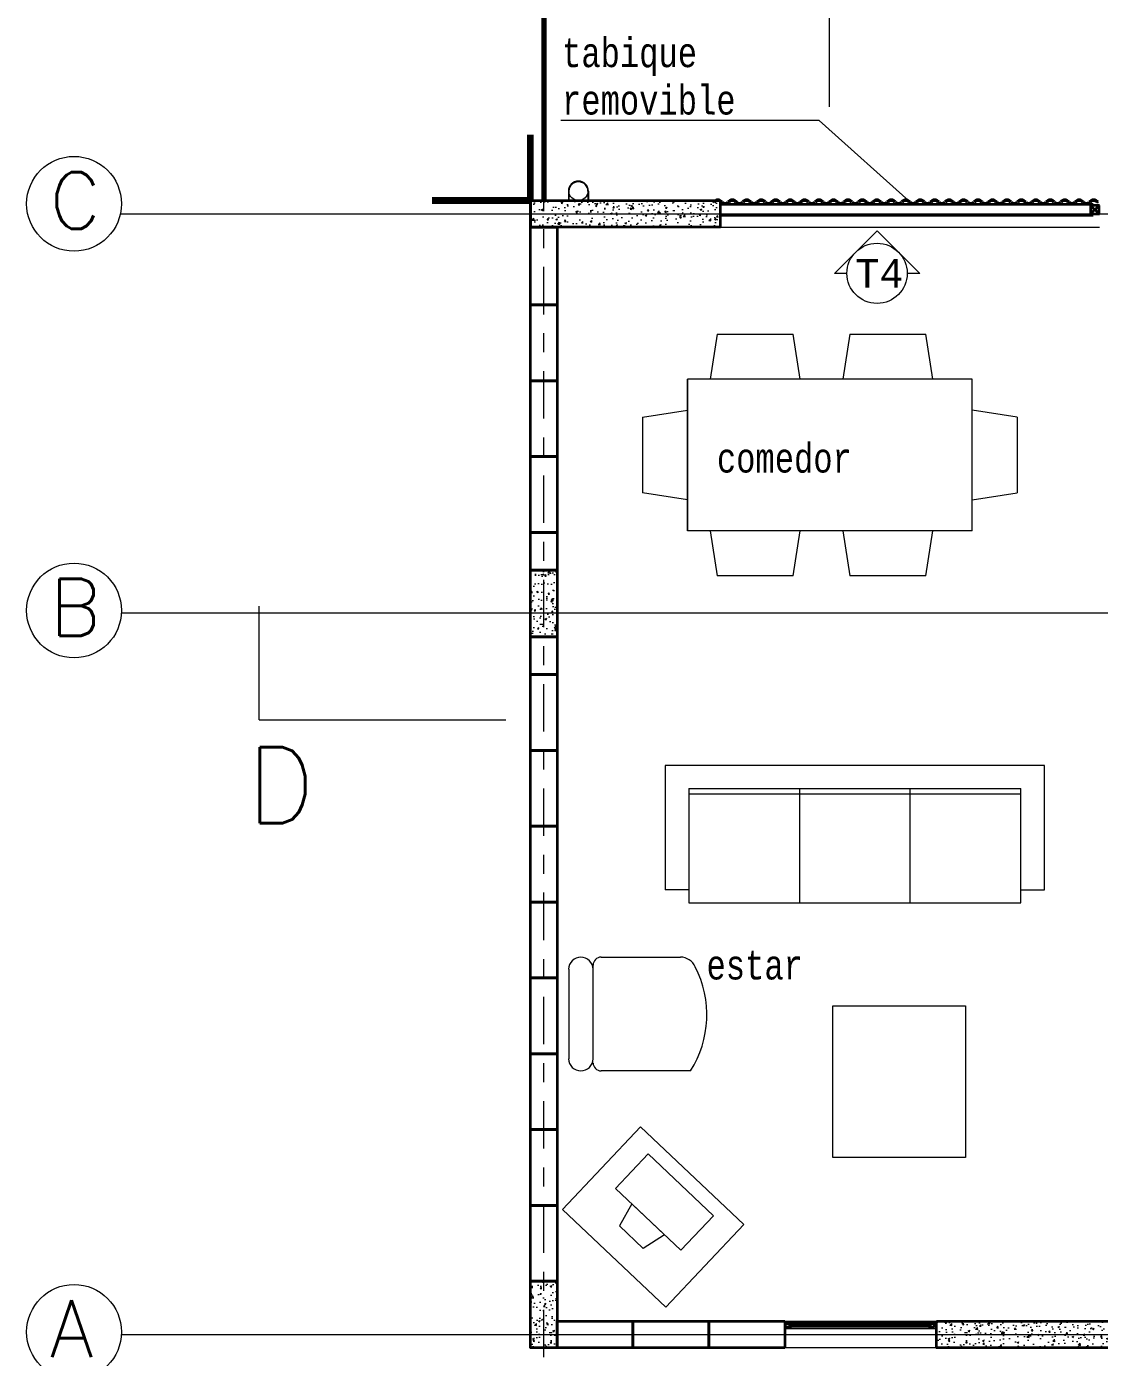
# Model space of a CAD drawing. Header units: metres. Extents: x -87 to 15, y -108 to -10.
# Drawn here: x -36.07 to -30.42, y -87.2 to -80.18 of the extents above; entities that cross this region are included whole.
import ezdxf

# ---------------------------------------------------------------- set-up
doc = ezdxf.new("R2010")
doc.units = ezdxf.units.M
doc.header["$LTSCALE"] = 5
doc.header["$MEASUREMENT"] = 0
doc.linetypes.add('CENTER', pattern=[2, 1.25, -0.25, 0.25, -0.25])
for name, color, linetype, lineweight in [('A-ANNO-SYMB', 3, 'Continuous', 18), ('A-ANNO-TEXT', 3, 'Continuous', 18), ('A-FLOR-FTPT', 6, 'Continuous', 70), ('A-FLOR-PATT', 8, 'Continuous', 18), ('A-FURN', 8, 'Continuous', 18), ('A-GLAZ-FULL', 4, 'Continuous', 25), ('A-WALL-FULL', 7, 'Continuous', 35), ('freecad trace layer', 30, 'Continuous', 100)]:
    doc.layers.add(name, color=color, linetype=linetype, lineweight=lineweight)
doc.styles.add('E-ARIAL', font='arial.ttf')
doc.styles.add('E-ROMANS', font='romans.shx', dxfattribs={"width": 0.8})
pattern_1 = [(50, (0, 0), (0.091092334, -0.00796954), [0.009525, -0.104775]), (355, (0, 0), (-0.01762141, 0.09552832), [0.00762, -0.08382]), (100.451, (0.00759, -0.00066), (0.07347125, 0.08755834), [0.008095, -0.089045]), (46.1842, (0, 0.0254), (0.13553952, -0.02102116), [0.0142875, -0.1571625]), (96.6356, (0.0113, 0.02365), (0.11870212, 0.12371278), [0.0121425, -0.1335675]), (351.184, (0, 0.0254), (0.1187023, 0.12371256), [0.01143, -0.12573]), (21, (0.0127, 0.01905), (0.07580744, -0.05113276), [0.009525, -0.104775]), (326, (0.0127, 0.01905), (0.03090101, 0.09209398), [0.00762, -0.08382]), (71.4514, (0.01902, 0.01479), (0.106708245, 0.04096143), [0.008095, -0.089045]), (37.5, (0, 0), (0.001544302, 0.04227752), [0, -0.082804, 0, -0.08509, 0, -0.0841375]), (7.5, (0, 0), (0.033409831, 0.050090287), [0, -0.048514, 0, -0.080899, 0, -0.0320675]), (327.5, (-0.02832, 0), (0.067795298, -0.002864372), [0, -0.03175, 0, -0.09906, 0, -0.131445]), (317.5, (-0.04102, 0), (0.07406459, 0.012713246), [0, -0.041275, 0, -0.065786, 0, -0.093345])]

msp = doc.modelspace()

# ---------------------------------------------------------------- hatches: boundary and pattern name
at = {"layer": 'A-FLOR-PATT'}
h = msp.add_hatch(dxfattribs=at)
h.set_pattern_fill('AR-CONC', color=256, scale=0.0005, style=0)
h.set_pattern_definition(pattern_1)
h.paths.add_polyline_path([(-33.4146, -81.1009), (-33.4146, -81.2409), (-32.4146, -81.2409), (-32.4146, -81.1052, 0.366815), (-32.446, -81.1109), (-32.4498, -81.1077, -0.089578), (-32.4418, -81.1009)])
h = msp.add_hatch(dxfattribs=at)
h.set_pattern_fill('AR-CONC', color=256, scale=0.0005, style=0)
h.set_pattern_definition(pattern_1)
h.paths.add_polyline_path([(-33.2746, -83.0509), (-33.4146, -83.0509), (-33.4146, -83.4009), (-33.2746, -83.4009)])
h = msp.add_hatch(dxfattribs=at)
h.set_pattern_fill('AR-CONC', color=256, scale=0.0005, style=0)
h.set_pattern_definition(pattern_1)
h.paths.add_polyline_path([(-33.4146, -87.1509), (-33.2746, -87.1509), (-33.2746, -86.8009), (-33.4146, -86.8009)])
for points in [[(-32.0579, -87.0472), (-32.0579, -87.0447), (-32.0721, -87.0447), (-32.0721, -87.0234), (-32.0579, -87.0234), (-32.0579, -87.0209), (-32.0746, -87.0209), (-32.0746, -87.0472)], [(-31.2912, -87.0472), (-31.2912, -87.0447), (-31.2771, -87.0447), (-31.2771, -87.0234), (-31.2912, -87.0234), (-31.2912, -87.0209), (-31.2746, -87.0209), (-31.2746, -87.0472)]]:
    msp.add_hatch(color=256, dxfattribs=at).paths.add_polyline_path(points)
h = msp.add_hatch(dxfattribs=at)
h.set_pattern_fill('AR-CONC', color=256, scale=0.0005, style=0)
h.set_pattern_definition([(50, (2.19, 1e-08), (0.091092334, -0.00796954), [0.009525, -0.104775]), (355, (2.19, 1e-08), (-0.01762141, 0.09552832), [0.00762, -0.08382]), (100.451, (2.19759, -0.00066), (0.07347125, 0.08755834), [0.008095, -0.089045]), (46.1842, (2.19, 0.0254), (0.13553952, -0.02102116), [0.0142875, -0.1571625]), (96.6356, (2.2013, 0.02365), (0.11870212, 0.12371278), [0.0121425, -0.1335675]), (351.184, (2.19, 0.0254), (0.1187023, 0.12371256), [0.01143, -0.12573]), (21, (2.2027, 0.01905), (0.07580744, -0.05113276), [0.009525, -0.104775]), (326, (2.2027, 0.01905), (0.03090101, 0.09209398), [0.00762, -0.08382]), (71.4514, (2.20902, 0.01479), (0.106708245, 0.04096143), [0.008095, -0.089045]), (37.5, (2.19, 1e-08), (0.001544302, 0.04227752), [0, -0.082804, 0, -0.08509, 0, -0.0841375]), (7.5, (2.19, 1e-08), (0.033409831, 0.050090287), [0, -0.048514, 0, -0.080899, 0, -0.0320675]), (327.5, (2.16168, 1e-08), (0.067795298, -0.002864372), [0, -0.03175, 0, -0.09906, 0, -0.131445]), (317.5, (2.14898, 1e-08), (0.07406459, 0.012713246), [0, -0.041275, 0, -0.065786, 0, -0.093345])])
h.paths.add_polyline_path([(-31.2746, -87.0109), (-31.2746, -87.1509), (-30.2746, -87.1509), (-30.2746, -87.0109)])

# ---------------------------------------------------------------- linework, layer by layer
at = {"layer": 'A-ANNO-SYMB', "linetype": 'CENTER', "ltscale": 0.04}
msp.add_line((-33.3446, -92.1509), (-33.3446, -77.1009), dxfattribs=at)
at = {"layer": 'A-ANNO-SYMB'}
for p, q in [((-31.8396, -79.3061), (-31.8396, -80.6061)), ((-31.8927, -80.6785), (-33.2553, -80.6785)), ((-31.4034, -81.1186), (-31.8927, -80.6785)), ((-31.8123, -81.4845), (-31.5877, -81.2598)), ((-31.363, -81.4845), (-31.5877, -81.2598)), ((-31.7465, -81.4845), (-31.8123, -81.4845)), ((-31.363, -81.4845), (-31.4288, -81.4845)), ((-34.8453, -83.8392), (-34.8453, -83.2392)), ((-34.8453, -83.8392), (-33.5453, -83.8392))]:
    msp.add_line(p, q, dxfattribs=at)
at = {"layer": 'A-ANNO-SYMB', "ltscale": 0.04}
for points in [[(-35.5769, -81.1709), (-14.2746, -81.1709)], [(-35.5715, -83.2759), (-14.2746, -83.2759)], [(-35.5715, -87.0809), (-14.2746, -87.0809)]]:
    msp.add_lwpolyline(points, dxfattribs=at)
at = {"layer": 'A-ANNO-SYMB'}
for centre, radius in [((-35.8212, -81.1178), 0.25), ((-31.5877, -81.4845), 0.1589), ((-35.8212, -83.2628), 0.25), ((-35.8212, -87.0678), 0.25)]:
    msp.add_circle(centre, radius, dxfattribs=at)
at = {"layer": 'A-FLOR-FTPT'}
msp.add_line((-33.3446, -78.1509), (-33.3446, -81.1009), dxfattribs=at)
at = {"layer": 'A-FURN'}
for p, q in [((-33.2152, -81.0509), (-33.2152, -81.1009)), ((-33.2122, -81.1009), (-33.2122, -81.0509)), ((-33.2122, -81.0509), (-33.2122, -81.1009)), ((-33.1122, -81.0509), (-33.1122, -81.1009)), ((-33.1122, -81.0509), (-33.1122, -81.1009)), ((-33.1092, -81.0509), (-33.1092, -81.1009)), ((-32.0746, -87.0109), (-31.2746, -87.0109)), ((-31.2746, -87.1509), (-32.0746, -87.1509))]:
    msp.add_line(p, q, dxfattribs=at)
at = {"layer": 'A-FURN', "ltscale": 0.8}
for p, q in [((-32.4146, -81.2409), (-30.4146, -81.2409)), ((-32.4307, -81.8058), (-32.4678, -82.0433)), ((-32.4307, -81.8058), (-32.0307, -81.8058)), ((-31.9936, -82.0433), (-32.0307, -81.8058)), ((-31.7307, -81.8057), (-31.7678, -82.0433)), ((-31.7307, -81.8057), (-31.3307, -81.8057)), ((-31.2936, -82.0433), (-31.3307, -81.8057)), ((-32.587, -82.8433), (-32.587, -82.0433)), ((-32.587, -82.0433), (-32.587, -82.8433)), ((-31.087, -82.0433), (-32.587, -82.0433)), ((-31.087, -82.8433), (-31.087, -82.0433)), ((-32.8246, -82.2426), (-32.587, -82.2054)), ((-32.8246, -82.2426), (-32.8246, -82.6426)), ((-30.8495, -82.2426), (-31.087, -82.2054)), ((-30.8495, -82.2426), (-30.8495, -82.6426)), ((-32.587, -82.6797), (-32.8246, -82.6426)), ((-31.087, -82.6797), (-30.8495, -82.6426)), ((-31.087, -82.8433), (-32.587, -82.8433)), ((-32.4678, -82.8433), (-32.4307, -83.0808)), ((-32.0307, -83.0808), (-31.9936, -82.8433)), ((-31.7678, -82.8432), (-31.7307, -83.0808)), ((-31.3307, -83.0808), (-31.2936, -82.8432)), ((-32.0307, -83.0808), (-32.4307, -83.0808)), ((-31.3307, -83.0808), (-31.7307, -83.0808)), ((-30.7043, -84.0802), (-32.7043, -84.0802)), ((-32.7043, -84.0802), (-32.7043, -84.7369)), ((-30.7043, -84.7369), (-30.7043, -84.0802)), ((-32.5799, -84.2018), (-30.8288, -84.2018)), ((-32.5799, -84.2018), (-32.5799, -84.8051)), ((-31.9962, -84.2018), (-31.9962, -84.8051)), ((-31.4125, -84.8051), (-31.4125, -84.2018)), ((-30.8288, -84.8051), (-30.8288, -84.2018)), ((-32.5799, -84.2306), (-30.8288, -84.2306)), ((-32.5799, -84.8051), (-30.8288, -84.8051)), ((-33.085, -85.6268), (-33.085, -85.1339)), ((-33.0421, -85.0911), (-32.6244, -85.0911)), ((-33.2135, -85.1553), (-33.2135, -85.6268)), ((-32.5707, -85.6911), (-33.0421, -85.6911))]:
    msp.add_line(p, q, dxfattribs=at)
at = {"layer": 'A-FURN', "ltscale": 0.4}
for p, q in [((-32.8797, -86.392), (-32.9458, -86.5084)), ((-32.7075, -86.555), (-32.82, -86.6274))]:
    msp.add_line(p, q, dxfattribs=at)
at = {"layer": 'A-FURN', "ltscale": 0.8, "flags": 128}
for points in [[(-32.5799, -84.7369), (-32.7043, -84.7369)], [(-30.8288, -84.7369), (-30.7043, -84.7369)]]:
    msp.add_lwpolyline(points, dxfattribs=at)
at = {"layer": 'A-FURN', "ltscale": 0.8}
msp.add_lwpolyline([(-31.8214, -85.3485), (-31.1214, -85.3485), (-31.1214, -86.1485), (-31.8214, -86.1485), (-31.8214, -85.3485)], dxfattribs=at)
msp.add_lwpolyline([(-32.8344, -85.9855), (-32.2897, -86.501), (-32.702, -86.9368), (-33.2468, -86.4214)], close=True, dxfattribs=at)
at = {"layer": 'A-FURN', "ltscale": 0.4}
msp.add_lwpolyline([(-32.7939, -86.129), (-32.4496, -86.4548), (-32.6214, -86.6364), (-32.9658, -86.3106)], close=True, dxfattribs=at)
for points in [[(-32.8797, -86.392), (-32.7075, -86.555)], [(-32.82, -86.6274), (-32.9458, -86.5084)]]:
    msp.add_lwpolyline(points, dxfattribs=at)
at = {"layer": 'A-FURN'}
msp.add_circle((-33.1622, -81.0509), 0.05, dxfattribs=at)
for radius in [0.053, 0.05]:
    msp.add_arc((-33.1622, -81.0509), radius, 0, 180, dxfattribs=at)
at = {"layer": 'A-FURN', "ltscale": 0.8}
for centre, radius, start, end in [((-33.1493, -85.1553), 0.0643, 0, 180), ((-33.0421, -85.1339), 0.0429, 90, 180), ((-32.6244, -85.1768), 0.0857, 23.57818, 90), ((-33.0394, -85.3949), 0.5544, 327.7159, 27.08845), ((-33.1493, -85.6268), 0.0643, 180, 0), ((-33.0421, -85.6482), 0.0429, 180, 270)]:
    msp.add_arc(centre, radius, start, end, dxfattribs=at)
at = {"layer": 'A-GLAZ-FULL'}
for p, q in [((-32.0746, -87.0209), (-31.2746, -87.0209)), ((-32.0579, -87.0209), (-32.0746, -87.0209)), ((-32.0721, -87.0447), (-32.0721, -87.0234)), ((-32.0679, -87.0274), (-32.0387, -87.0274)), ((-32.0679, -87.0407), (-32.0679, -87.0274)), ((-31.2746, -87.0209), (-32.0579, -87.0209)), ((-32.0579, -87.0234), (-32.0579, -87.0209)), ((-32.0487, -87.0315), (-31.306, -87.0315)), ((-32.0487, -87.0365), (-32.0487, -87.0315)), ((-32.0387, -87.0315), (-32.0387, -87.0274)), ((-31.2868, -87.0274), (-31.316, -87.0274)), ((-31.316, -87.0315), (-31.316, -87.0274)), ((-31.306, -87.0315), (-31.306, -87.0365)), ((-31.2868, -87.0407), (-31.2868, -87.0274)), ((-31.2746, -87.0209), (-31.2746, -87.0472)), ((-32.0746, -87.0472), (-31.2746, -87.0472)), ((-32.0579, -87.0447), (-32.0721, -87.0447)), ((-32.0679, -87.0407), (-32.0387, -87.0407)), ((-32.0579, -87.0472), (-32.0579, -87.0447)), ((-32.0487, -87.0365), (-31.306, -87.0365)), ((-32.0387, -87.0407), (-32.0387, -87.0365)), ((-31.316, -87.0407), (-31.316, -87.0365)), ((-31.2868, -87.0407), (-31.316, -87.0407))]:
    msp.add_line(p, q, dxfattribs=at)
at = {"layer": 'A-WALL-FULL'}
for p, q in [((-33.4146, -81.1009), (-33.4146, -81.2409)), ((-32.446, -81.1109), (-32.4498, -81.1077)), ((-32.4146, -81.1199), (-30.4476, -81.1199)), ((-31.5316, -81.1109), (-31.5354, -81.1077)), ((-31.3411, -81.1109), (-31.3372, -81.1077)), ((-30.4616, -81.171), (-30.4166, -81.126)), ((-30.4616, -81.126), (-30.4166, -81.17)), ((-30.4267, -81.1109), (-30.4228, -81.1077)), ((-32.4146, -81.1779), (-30.4476, -81.1779)), ((-33.4146, -81.2409), (-33.2746, -81.2409)), ((-33.4146, -81.6509), (-33.4146, -81.2409)), ((-33.2746, -81.2409), (-33.2746, -81.6509)), ((-33.2746, -81.6509), (-33.4146, -81.6509)), ((-33.4146, -81.6509), (-33.2746, -81.6509)), ((-33.4146, -82.0509), (-33.4146, -81.6509)), ((-33.2746, -81.6509), (-33.2746, -82.0509)), ((-33.2746, -82.0509), (-33.4146, -82.0509)), ((-33.4146, -82.0509), (-33.2746, -82.0509)), ((-33.4146, -82.4509), (-33.4146, -82.0509)), ((-33.2746, -82.0509), (-33.2746, -82.4509)), ((-33.2746, -82.4509), (-33.4146, -82.4509)), ((-33.4146, -82.4509), (-33.2746, -82.4509)), ((-33.4146, -82.8509), (-33.4146, -82.4509)), ((-33.2746, -82.4509), (-33.2746, -82.8509)), ((-33.4146, -82.8509), (-33.2746, -82.8509)), ((-33.4146, -83.0509), (-33.4146, -82.8509)), ((-33.2746, -82.8509), (-33.4146, -82.8509)), ((-33.2746, -82.8509), (-33.2746, -83.0509)), ((-33.2746, -83.0509), (-33.4146, -83.0509)), ((-33.4146, -83.4009), (-33.2746, -83.4009)), ((-33.4146, -83.6009), (-33.4146, -83.4009)), ((-33.2746, -83.4009), (-33.2746, -83.6009)), ((-33.2746, -83.6009), (-33.4146, -83.6009)), ((-33.4146, -83.6009), (-33.2746, -83.6009)), ((-33.4146, -84.0009), (-33.4146, -83.6009)), ((-33.2746, -83.6009), (-33.2746, -84.0009)), ((-33.4146, -84.0009), (-33.2746, -84.0009)), ((-33.4146, -84.4009), (-33.4146, -84.0009)), ((-33.2746, -84.0009), (-33.4146, -84.0009)), ((-33.2746, -84.0009), (-33.2746, -84.4009)), ((-33.4146, -84.4009), (-33.2746, -84.4009)), ((-33.4146, -84.8009), (-33.4146, -84.4009)), ((-33.2746, -84.4009), (-33.4146, -84.4009)), ((-33.2746, -84.4009), (-33.2746, -84.8009)), ((-33.4146, -84.8009), (-33.2746, -84.8009)), ((-33.4146, -85.2009), (-33.4146, -84.8009)), ((-33.2746, -84.8009), (-33.4146, -84.8009)), ((-33.2746, -84.8009), (-33.2746, -85.2009)), ((-33.4146, -85.2009), (-33.2746, -85.2009)), ((-33.4146, -85.6009), (-33.4146, -85.2009)), ((-33.2746, -85.2009), (-33.4146, -85.2009)), ((-33.2746, -85.2009), (-33.2746, -85.6009)), ((-33.4146, -85.6009), (-33.2746, -85.6009)), ((-33.4146, -86.0009), (-33.4146, -85.6009)), ((-33.2746, -85.6009), (-33.4146, -85.6009)), ((-33.2746, -85.6009), (-33.2746, -86.0009)), ((-33.4146, -86.0009), (-33.2746, -86.0009)), ((-33.4146, -86.4009), (-33.4146, -86.0009)), ((-33.2746, -86.0009), (-33.4146, -86.0009)), ((-33.2746, -86.0009), (-33.2746, -86.4009)), ((-33.4146, -86.4009), (-33.2746, -86.4009)), ((-33.4146, -86.8009), (-33.4146, -86.4009)), ((-33.2746, -86.4009), (-33.4146, -86.4009)), ((-33.2746, -86.4009), (-33.2746, -86.8009)), ((-33.2746, -86.8009), (-33.4146, -86.8009)), ((-33.2746, -87.0109), (-32.8746, -87.0109)), ((-33.2746, -87.1509), (-33.2746, -87.0109)), ((-32.8746, -87.0109), (-32.8746, -87.1509)), ((-32.8746, -87.0109), (-32.4746, -87.0109)), ((-32.8746, -87.1509), (-32.8746, -87.0109)), ((-32.4746, -87.0109), (-32.0746, -87.0109)), ((-32.4746, -87.1509), (-32.4746, -87.0109)), ((-32.4746, -87.0109), (-32.4746, -87.1509)), ((-32.0746, -87.0109), (-32.0746, -87.1509)), ((-32.8746, -87.1509), (-33.2746, -87.1509)), ((-32.4746, -87.1509), (-32.8746, -87.1509)), ((-32.0746, -87.1509), (-32.4746, -87.1509))]:
    msp.add_line(p, q, dxfattribs=at)
for points in [[(-33.4146, -81.1009), (-32.4146, -81.1009), (-32.4146, -81.2409), (-33.4146, -81.2409)], [(-30.4166, -81.126), (-30.4616, -81.126), (-30.4616, -81.171), (-30.4166, -81.171)], [(-33.4146, -83.0509), (-33.2746, -83.0509), (-33.2746, -83.4009), (-33.4146, -83.4009)], [(-33.4146, -86.8009), (-33.2746, -86.8009), (-33.2746, -87.1509), (-33.4146, -87.1509)], [(-31.2746, -87.0109), (-30.2746, -87.0109), (-30.2746, -87.1509), (-31.2746, -87.1509)]]:
    msp.add_lwpolyline(points, close=True, dxfattribs=at)
at = {"layer": 'A-WALL-FULL', "const_width": 0.001}
for points in [[(-32.3766, -81.1719), (-32.3766, -81.1779), (-32.4146, -81.1779), (-32.4146, -81.1719), (-32.4126, -81.17), (-32.4126, -81.1389), (-32.4126, -81.1278), (-32.4146, -81.1259), (-32.4146, -81.1199), (-32.3766, -81.1199), (-32.3766, -81.1259)], [(-30.4526, -81.1719), (-30.4526, -81.1779), (-30.4146, -81.1779), (-30.4146, -81.1719), (-30.4166, -81.17), (-30.4166, -81.1389), (-30.4166, -81.1278), (-30.4146, -81.1259), (-30.4146, -81.1199), (-30.4526, -81.1199), (-30.4526, -81.1259)]]:
    msp.add_lwpolyline(points, dxfattribs=at)
at = {"layer": 'A-WALL-FULL'}
for centre, radius, start, end in [((-32.4269, -81.1266), 0.0297, 39.42406, 140.57594), ((-32.4269, -81.1266), 0.0247, 39.42406, 140.57594), ((-32.3888, -81.0952), 0.0247, 219.42406, 320.57594), ((-32.3888, -81.0952), 0.0197, 219.42406, 320.57594), ((-32.3507, -81.1266), 0.0297, 39.42406, 140.57594), ((-32.3507, -81.1266), 0.0247, 39.42406, 140.57594), ((-32.3126, -81.0952), 0.0247, 219.42406, 320.57594), ((-32.3126, -81.0952), 0.0197, 219.42406, 320.57594), ((-32.2745, -81.1266), 0.0297, 39.42406, 140.57594), ((-32.2745, -81.1266), 0.0247, 39.42406, 140.57594), ((-32.2364, -81.0952), 0.0247, 219.42406, 320.57594), ((-32.2364, -81.0952), 0.0197, 219.42406, 320.57594), ((-32.1983, -81.1266), 0.0297, 39.42406, 140.57594), ((-32.1983, -81.1266), 0.0247, 39.42406, 140.57594), ((-32.1602, -81.0952), 0.0247, 219.42406, 320.57594), ((-32.1602, -81.0952), 0.0197, 219.42406, 320.57594), ((-32.1221, -81.1266), 0.0297, 39.42406, 140.57594), ((-32.1221, -81.1266), 0.0247, 39.42406, 140.57594), ((-32.084, -81.0952), 0.0247, 219.42406, 320.57594), ((-32.084, -81.0952), 0.0197, 219.42406, 320.57594), ((-32.0459, -81.1266), 0.0297, 39.42406, 140.57594), ((-32.0459, -81.1266), 0.0247, 39.42406, 140.57594), ((-32.0078, -81.0952), 0.0247, 219.42406, 320.57594), ((-32.0078, -81.0952), 0.0197, 219.42406, 320.57594), ((-31.9697, -81.1266), 0.0297, 39.42406, 140.57594), ((-31.9697, -81.1266), 0.0247, 39.42406, 140.57594), ((-31.9316, -81.0952), 0.0247, 219.42406, 320.57594), ((-31.9316, -81.0952), 0.0197, 219.42406, 320.57594), ((-31.8935, -81.1266), 0.0297, 39.42406, 140.57594), ((-31.8935, -81.1266), 0.0247, 39.42406, 140.57594), ((-31.8554, -81.0952), 0.0247, 219.42406, 320.57594), ((-31.8554, -81.0952), 0.0197, 219.42406, 320.57594), ((-31.8173, -81.1266), 0.0297, 39.42406, 140.57594), ((-31.8173, -81.1266), 0.0247, 39.42406, 140.57594), ((-31.7792, -81.0952), 0.0247, 219.42406, 320.57594), ((-31.7792, -81.0952), 0.0197, 219.42406, 320.57594), ((-31.7411, -81.1266), 0.0297, 39.42406, 140.57594), ((-31.7411, -81.1266), 0.0247, 39.42406, 140.57594), ((-31.703, -81.0952), 0.0247, 219.42406, 320.57594), ((-31.703, -81.0952), 0.0197, 219.42406, 320.57594), ((-31.6649, -81.1266), 0.0297, 39.42406, 140.57594), ((-31.6649, -81.1266), 0.0247, 39.42406, 140.57594), ((-31.6268, -81.0952), 0.0247, 219.42406, 320.57594), ((-31.6268, -81.0952), 0.0197, 219.42406, 320.57594), ((-31.5887, -81.1266), 0.0297, 39.42406, 140.57594), ((-31.5887, -81.1266), 0.0247, 39.42406, 140.57594), ((-31.5506, -81.0952), 0.0247, 219.42406, 320.57594), ((-31.5506, -81.0952), 0.0197, 219.42406, 320.57594), ((-31.5125, -81.1266), 0.0297, 39.42406, 140.57594), ((-31.5125, -81.1266), 0.0297, 39.42406, 140.57594), ((-31.5125, -81.1266), 0.0247, 39.42406, 140.57594), ((-31.5125, -81.1266), 0.0247, 39.42406, 140.57594), ((-31.4744, -81.0952), 0.0247, 219.42406, 320.57594), ((-31.4744, -81.0952), 0.0247, 219.42406, 320.57594), ((-31.4744, -81.0952), 0.0197, 219.42406, 320.57594), ((-31.4744, -81.0952), 0.0197, 219.42406, 320.57594), ((-31.4363, -81.1266), 0.0297, 39.42406, 140.57594), ((-31.4363, -81.1266), 0.0297, 39.42406, 140.57594), ((-31.4363, -81.1266), 0.0247, 39.42406, 140.57594), ((-31.4363, -81.1266), 0.0247, 39.42406, 140.57594), ((-31.3982, -81.0952), 0.0247, 219.42406, 320.57594), ((-31.3982, -81.0952), 0.0247, 219.42406, 320.57594), ((-31.3982, -81.0952), 0.0197, 219.42406, 320.57594), ((-31.3982, -81.0952), 0.0197, 219.42406, 320.57594), ((-31.3601, -81.1266), 0.0297, 39.42406, 140.57594), ((-31.3601, -81.1266), 0.0297, 39.42406, 140.57594), ((-31.3601, -81.1266), 0.0247, 39.42406, 140.57594), ((-31.3601, -81.1266), 0.0247, 39.42406, 140.57594), ((-31.322, -81.0952), 0.0247, 219.42406, 320.57594), ((-31.322, -81.0952), 0.0197, 219.42406, 320.57594), ((-31.2839, -81.1266), 0.0297, 39.42406, 140.57594), ((-31.2839, -81.1266), 0.0247, 39.42406, 140.57594), ((-31.2458, -81.0952), 0.0247, 219.42406, 320.57594), ((-31.2458, -81.0952), 0.0197, 219.42406, 320.57594), ((-31.2077, -81.1266), 0.0297, 39.42406, 140.57594), ((-31.2077, -81.1266), 0.0247, 39.42406, 140.57594), ((-31.1696, -81.0952), 0.0247, 219.42406, 320.57594), ((-31.1696, -81.0952), 0.0197, 219.42406, 320.57594), ((-31.1315, -81.1266), 0.0297, 39.42406, 140.57594), ((-31.1315, -81.1266), 0.0247, 39.42406, 140.57594), ((-31.0934, -81.0952), 0.0247, 219.42406, 320.57594), ((-31.0934, -81.0952), 0.0197, 219.42406, 320.57594), ((-31.0553, -81.1266), 0.0297, 39.42406, 140.57594), ((-31.0553, -81.1266), 0.0247, 39.42406, 140.57594), ((-31.0172, -81.0952), 0.0247, 219.42406, 320.57594), ((-31.0172, -81.0952), 0.0197, 219.42406, 320.57594), ((-30.9791, -81.1266), 0.0297, 39.42406, 140.57594), ((-30.9791, -81.1266), 0.0247, 39.42406, 140.57594), ((-30.941, -81.0952), 0.0247, 219.42406, 320.57594), ((-30.941, -81.0952), 0.0197, 219.42406, 320.57594), ((-30.9029, -81.1266), 0.0297, 39.42406, 140.57594), ((-30.9029, -81.1266), 0.0247, 39.42406, 140.57594), ((-30.8648, -81.0952), 0.0247, 219.42406, 320.57594), ((-30.8648, -81.0952), 0.0197, 219.42406, 320.57594), ((-30.8267, -81.1266), 0.0297, 39.42406, 140.57594), ((-30.8267, -81.1266), 0.0247, 39.42406, 140.57594), ((-30.7886, -81.0952), 0.0247, 219.42406, 320.57594), ((-30.7886, -81.0952), 0.0197, 219.42406, 320.57594), ((-30.7505, -81.1266), 0.0297, 39.42406, 140.57594), ((-30.7505, -81.1266), 0.0247, 39.42406, 140.57594), ((-30.7124, -81.0952), 0.0247, 219.42406, 320.57594), ((-30.7124, -81.0952), 0.0197, 219.42406, 320.57594), ((-30.6743, -81.1266), 0.0297, 39.42406, 140.57594), ((-30.6743, -81.1266), 0.0247, 39.42406, 140.57594), ((-30.6362, -81.0952), 0.0247, 219.42406, 320.57594), ((-30.6362, -81.0952), 0.0197, 219.42406, 320.57594), ((-30.5981, -81.1266), 0.0297, 39.42406, 140.57594), ((-30.5981, -81.1266), 0.0247, 39.42406, 140.57594), ((-30.56, -81.0952), 0.0247, 219.42406, 320.57594), ((-30.56, -81.0952), 0.0197, 219.42406, 320.57594), ((-30.5219, -81.1266), 0.0297, 39.42406, 140.57594), ((-30.5219, -81.1266), 0.0247, 39.42406, 140.57594), ((-30.4838, -81.0952), 0.0247, 219.42406, 320.57594), ((-30.4838, -81.0952), 0.0197, 219.42406, 320.57594), ((-30.4457, -81.1266), 0.0297, 39.42406, 140.57594), ((-30.4457, -81.1266), 0.0247, 39.42406, 140.57594)]:
    msp.add_arc(centre, radius, start, end, dxfattribs=at)
at = {"layer": 'freecad trace layer'}
for p, q in [((-33.4146, -81.1009), (-33.4146, -80.754)), ((-33.4146, -81.1009), (-33.9325, -81.1009)), ((-33.9325, -81.1009), (-33.4146, -81.1009))]:
    msp.add_line(p, q, dxfattribs=at)

# ---------------------------------------------------------------- texts
at = {"layer": 'A-ANNO-TEXT', "style": 'E-ROMANS'}
for s, height, p in [('C', 0.3, (-35.95, -81.2506)), ('B', 0.3, (-35.95, -83.3956)), ('D', 0.4, (-34.9107, -84.3838)), ('A', 0.3, (-35.95, -87.2006))]:
    msp.add_text(s, height=height, dxfattribs=at).set_placement(p)
at = {"layer": 'A-ANNO-TEXT', "char_height": 0.15, "attachment_point": 1}
for s, insert, width, style in [('{\\fMonospac821 BT|b0|i0|c0|p49;tabique removible}', (-33.2484, -80.2469), 1.4058, 'E-ROMANS'), ('{\\fMonospac821 BT|b0|i0|c0|p49;T4}', (-31.7025, -81.4093), 0.26085, 'E-ARIAL'), ('{\\fMonospac821 BT|b0|i0|c0|p49;comedor}', (-32.432, -82.3852), 1.4058, 'E-ROMANS'), ('{\\fMonospac821 BT|b0|i0|c0|p49;estar}', (-32.4867, -85.0588), 1.4058, 'E-ROMANS')]:
    msp.add_mtext(s, dxfattribs=dict(at, insert=insert, width=width, style=style))

doc.saveas('drawing.dxf')
